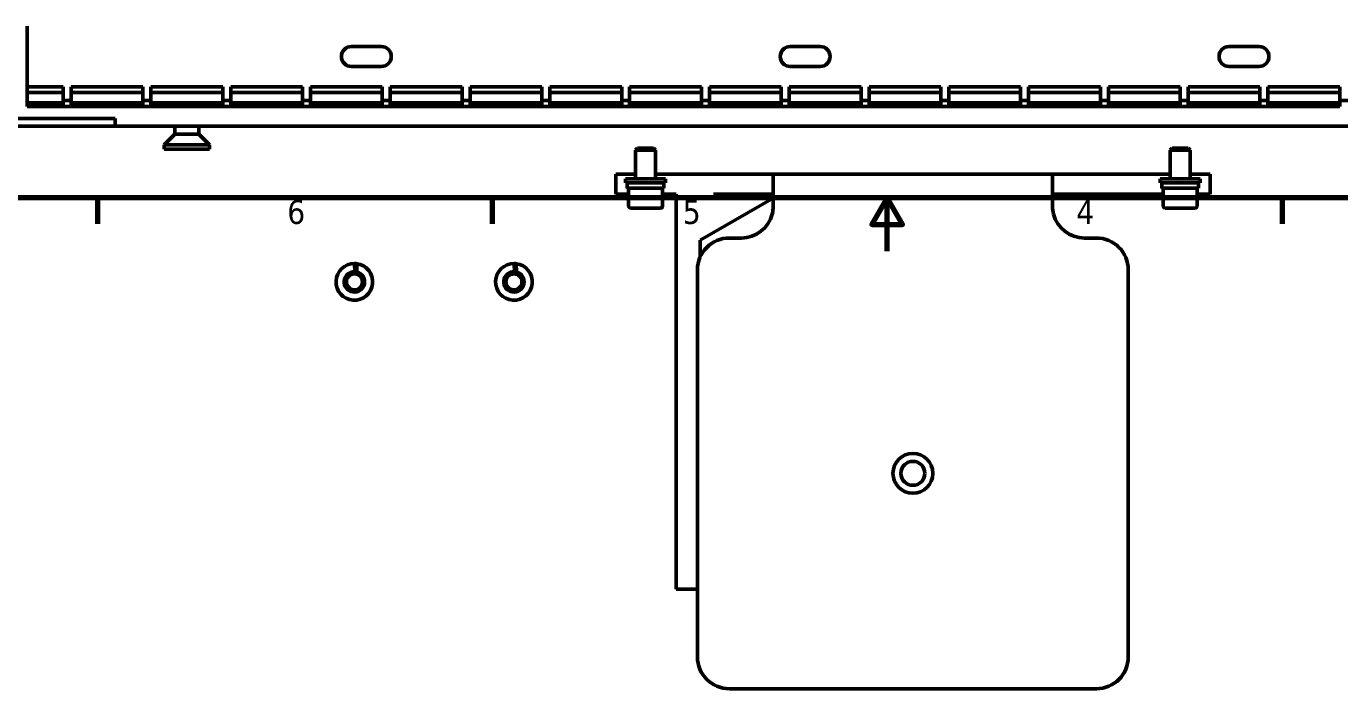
# Model space of a CAD drawing. Header units: millimetres. Extents: x 0 to 792, y -110 to 1285.
# Drawn here: x 180.2 to 509.4, y -109.7 to 56.3 of the extents above; entities that cross this region are included whole.
import ezdxf

# ---------------------------------------------------------------- set-up
doc = ezdxf.new("R2010")
doc.units = ezdxf.units.MM
doc.header["$LTSCALE"] = 1.333333
doc.layers.add('Border (ISO)', color=7, linetype='Continuous', lineweight=70)
doc.layers.add('Visible (ISO)', color=7, linetype='Continuous', lineweight=50)
doc.styles.add('Note Text (JIS)', font='tahoma.ttf')

# ---------------------------------------------------------------- blocks, each defined once
blk = doc.blocks.new('Borders Default Border')
at = {"layer": 'Border (ISO)'}
for p, q in [((148.5, 10), (148.5, 5.1)), ((222.75, 10), (222.75, 5.1)), ((371.25, 10), (371.25, 5.1))]:
    blk.add_line(p, q, dxfattribs=at)
at = {"layer": 'Border (ISO)', "flags": 128}
for points in [[(10, 10), (10, 410), (584, 410), (584, 10), (10, 10)], [(297, 0), (297, 10), (294.11, 5), (299.89, 5), (297, 10)]]:
    blk.add_lwpolyline(points, dxfattribs=at)
at = {"layer": 'Border (ISO)', "char_height": 4.5, "attachment_point": 7, "style": 'Note Text (JIS)'}
for s, insert in [('6', (184.19, 5.01)), ('5', (258.56, 5.01)), ('4', (332.56, 5.1))]:
    blk.add_mtext(s, dxfattribs=dict(at, insert=insert))

msp = doc.modelspace()

# ---------------------------------------------------------------- linework, layer by layer
at = {"layer": 'Visible (ISO)'}
for p, q in [((180.43, 56.34), (180.43, 41.17)), ((261.68, 51.26), (269.18, 51.26)), ((371.68, 51.26), (379.18, 51.26)), ((481.68, 51.26), (489.18, 51.26)), ((269.18, 46.26), (261.68, 46.26)), ((379.18, 46.26), (371.68, 46.26)), ((489.18, 46.26), (481.68, 46.26)), ((180.43, 40.67), (180.43, 41.17)), ((189.43, 41.17), (180.43, 41.17)), ((180.43, 39.76), (180.43, 40.67)), ((180.43, 37.47), (180.43, 39.76)), ((189.43, 39.76), (180.43, 39.76)), ((189.43, 41.17), (189.43, 40.67)), ((189.43, 39.76), (189.43, 40.67)), ((189.43, 37.47), (189.43, 39.76)), ((191.43, 40.67), (191.43, 41.17)), ((209.43, 41.17), (191.43, 41.17)), ((191.43, 40.67), (191.43, 39.76)), ((191.43, 39.76), (191.43, 37.47)), ((209.43, 39.76), (191.43, 39.76)), ((209.43, 41.17), (209.43, 40.67)), ((209.43, 39.76), (209.43, 40.67)), ((209.43, 37.47), (209.43, 39.76)), ((211.43, 40.67), (211.43, 41.17)), ((229.43, 41.17), (211.43, 41.17)), ((211.43, 40.67), (211.43, 39.76)), ((211.43, 39.76), (211.43, 37.47)), ((229.43, 39.76), (211.43, 39.76)), ((229.43, 41.17), (229.43, 40.67)), ((229.43, 39.76), (229.43, 40.67)), ((229.43, 37.47), (229.43, 39.76)), ((231.43, 40.67), (231.43, 41.17)), ((249.43, 41.17), (231.43, 41.17)), ((231.43, 40.67), (231.43, 39.76)), ((231.43, 39.76), (231.43, 37.47)), ((249.43, 39.76), (231.43, 39.76)), ((249.43, 41.17), (249.43, 40.67)), ((249.43, 39.76), (249.43, 40.67)), ((249.43, 37.47), (249.43, 39.76)), ((251.43, 40.67), (251.43, 41.17)), ((269.43, 41.17), (251.43, 41.17)), ((251.43, 40.67), (251.43, 39.76)), ((251.43, 39.76), (251.43, 37.47)), ((269.43, 39.76), (251.43, 39.76)), ((269.43, 41.17), (269.43, 40.67)), ((269.43, 39.76), (269.43, 40.67)), ((269.43, 37.47), (269.43, 39.76)), ((271.43, 40.67), (271.43, 41.17)), ((289.43, 41.17), (271.43, 41.17)), ((271.43, 40.67), (271.43, 39.76)), ((271.43, 39.76), (271.43, 37.47)), ((289.43, 39.76), (271.43, 39.76)), ((289.43, 41.17), (289.43, 40.67)), ((289.43, 39.76), (289.43, 40.67)), ((289.43, 37.47), (289.43, 39.76)), ((291.43, 40.67), (291.43, 41.17)), ((309.43, 41.17), (291.43, 41.17)), ((291.43, 40.67), (291.43, 39.76)), ((291.43, 39.76), (291.43, 37.47)), ((309.43, 39.76), (291.43, 39.76)), ((309.43, 41.17), (309.43, 40.67)), ((309.43, 39.76), (309.43, 40.67)), ((309.43, 37.47), (309.43, 39.76)), ((311.43, 40.67), (311.43, 41.17)), ((329.43, 41.17), (311.43, 41.17)), ((311.43, 40.67), (311.43, 39.76)), ((311.43, 39.76), (311.43, 37.47)), ((329.43, 39.76), (311.43, 39.76)), ((329.43, 41.17), (329.43, 40.67)), ((329.43, 39.76), (329.43, 40.67)), ((329.43, 37.47), (329.43, 39.76)), ((331.43, 40.67), (331.43, 41.17)), ((349.43, 41.17), (331.43, 41.17)), ((331.43, 40.67), (331.43, 39.76)), ((331.43, 39.76), (331.43, 37.47)), ((349.43, 39.76), (331.43, 39.76)), ((349.43, 41.17), (349.43, 40.67)), ((349.43, 39.76), (349.43, 40.67)), ((349.43, 37.47), (349.43, 39.76)), ((351.43, 40.67), (351.43, 41.17)), ((369.43, 41.17), (351.43, 41.17)), ((351.43, 40.67), (351.43, 39.76)), ((351.43, 39.76), (351.43, 37.47)), ((369.43, 39.76), (351.43, 39.76)), ((369.43, 41.17), (369.43, 40.67)), ((369.43, 39.76), (369.43, 40.67)), ((369.43, 37.47), (369.43, 39.76)), ((371.43, 40.67), (371.43, 41.17)), ((389.43, 41.17), (371.43, 41.17)), ((371.43, 40.67), (371.43, 39.76)), ((371.43, 39.76), (371.43, 37.47)), ((389.43, 39.76), (371.43, 39.76)), ((389.43, 41.17), (389.43, 40.67)), ((389.43, 39.76), (389.43, 40.67)), ((389.43, 37.47), (389.43, 39.76)), ((391.43, 40.67), (391.43, 41.17)), ((409.43, 41.17), (391.43, 41.17)), ((391.43, 40.67), (391.43, 39.76)), ((391.43, 39.76), (391.43, 37.47)), ((409.43, 39.76), (391.43, 39.76)), ((409.43, 41.17), (409.43, 40.67)), ((409.43, 39.76), (409.43, 40.67)), ((409.43, 37.47), (409.43, 39.76)), ((411.43, 40.67), (411.43, 41.17)), ((429.43, 41.17), (411.43, 41.17)), ((411.43, 40.67), (411.43, 39.76)), ((411.43, 39.76), (411.43, 37.47)), ((429.43, 39.76), (411.43, 39.76)), ((429.43, 41.17), (429.43, 40.67)), ((429.43, 39.76), (429.43, 40.67)), ((429.43, 37.47), (429.43, 39.76)), ((431.43, 40.67), (431.43, 41.17)), ((449.43, 41.17), (431.43, 41.17)), ((431.43, 40.67), (431.43, 39.76)), ((431.43, 39.76), (431.43, 37.47)), ((449.43, 39.76), (431.43, 39.76)), ((449.43, 41.17), (449.43, 40.67)), ((449.43, 39.76), (449.43, 40.67)), ((449.43, 37.47), (449.43, 39.76)), ((451.43, 40.67), (451.43, 41.17)), ((469.43, 41.17), (451.43, 41.17)), ((451.43, 40.67), (451.43, 39.76)), ((451.43, 39.76), (451.43, 37.47)), ((469.43, 39.76), (451.43, 39.76)), ((469.43, 41.17), (469.43, 40.67)), ((469.43, 39.76), (469.43, 40.67)), ((469.43, 37.47), (469.43, 39.76)), ((471.43, 40.67), (471.43, 41.17)), ((489.43, 41.17), (471.43, 41.17)), ((471.43, 40.67), (471.43, 39.76)), ((471.43, 39.76), (471.43, 37.47)), ((489.43, 39.76), (471.43, 39.76)), ((489.43, 41.17), (489.43, 40.67)), ((489.43, 39.76), (489.43, 40.67)), ((489.43, 37.47), (489.43, 39.76)), ((491.43, 40.67), (491.43, 41.17)), ((509.43, 41.17), (491.43, 41.17)), ((491.43, 40.67), (491.43, 39.76)), ((491.43, 39.76), (491.43, 37.47)), ((509.43, 39.76), (491.43, 39.76)), ((509.43, 41.17), (509.43, 40.67)), ((509.43, 39.76), (509.43, 40.67)), ((509.43, 37.47), (509.43, 39.76)), ((180.43, 37.47), (180.43, 37.17)), ((180.43, 36.41), (180.43, 37.17)), ((189.43, 37.17), (180.43, 37.17)), ((180.43, 36.41), (180.43, 36.26)), ((189.43, 36.26), (180.43, 36.26)), ((189.43, 37.76), (191.43, 37.76)), ((189.43, 37.47), (189.43, 37.17)), ((189.43, 36.41), (189.43, 37.17)), ((189.43, 36.41), (189.43, 36.26)), ((191.43, 36.26), (189.43, 36.26)), ((191.43, 37.17), (191.43, 37.47)), ((191.43, 37.17), (191.43, 36.41)), ((209.43, 37.17), (191.43, 37.17)), ((191.43, 36.26), (191.43, 36.41)), ((209.43, 36.26), (191.43, 36.26)), ((209.43, 37.76), (211.43, 37.76)), ((209.43, 37.47), (209.43, 37.17)), ((209.43, 36.41), (209.43, 37.17)), ((209.43, 36.41), (209.43, 36.26)), ((211.43, 36.26), (209.43, 36.26)), ((211.43, 37.17), (211.43, 37.47)), ((211.43, 37.17), (211.43, 36.41)), ((229.43, 37.17), (211.43, 37.17)), ((211.43, 36.26), (211.43, 36.41)), ((229.43, 36.26), (211.43, 36.26)), ((229.43, 37.76), (231.43, 37.76)), ((229.43, 37.47), (229.43, 37.17)), ((229.43, 36.41), (229.43, 37.17)), ((229.43, 36.41), (229.43, 36.26)), ((231.43, 36.26), (229.43, 36.26)), ((231.43, 37.17), (231.43, 37.47)), ((231.43, 37.17), (231.43, 36.41)), ((249.43, 37.17), (231.43, 37.17)), ((231.43, 36.26), (231.43, 36.41)), ((249.43, 36.26), (231.43, 36.26)), ((249.43, 37.76), (251.43, 37.76)), ((249.43, 37.47), (249.43, 37.17)), ((249.43, 36.41), (249.43, 37.17)), ((249.43, 36.41), (249.43, 36.26)), ((251.43, 36.26), (249.43, 36.26)), ((251.43, 37.17), (251.43, 37.47)), ((251.43, 37.17), (251.43, 36.41)), ((269.43, 37.17), (251.43, 37.17)), ((251.43, 36.26), (251.43, 36.41)), ((269.43, 36.26), (251.43, 36.26)), ((269.43, 37.76), (271.43, 37.76)), ((269.43, 37.47), (269.43, 37.17)), ((269.43, 36.41), (269.43, 37.17)), ((269.43, 36.41), (269.43, 36.26)), ((271.43, 36.26), (269.43, 36.26)), ((271.43, 37.17), (271.43, 37.47)), ((271.43, 37.17), (271.43, 36.41)), ((289.43, 37.17), (271.43, 37.17)), ((271.43, 36.26), (271.43, 36.41)), ((289.43, 36.26), (271.43, 36.26)), ((289.43, 37.76), (291.43, 37.76)), ((289.43, 37.47), (289.43, 37.17)), ((289.43, 36.41), (289.43, 37.17)), ((289.43, 36.41), (289.43, 36.26)), ((291.43, 36.26), (289.43, 36.26)), ((291.43, 37.17), (291.43, 37.47)), ((291.43, 37.17), (291.43, 36.41)), ((309.43, 37.17), (291.43, 37.17)), ((291.43, 36.26), (291.43, 36.41)), ((309.43, 36.26), (291.43, 36.26)), ((309.43, 37.76), (311.43, 37.76)), ((309.43, 37.47), (309.43, 37.17)), ((309.43, 36.41), (309.43, 37.17)), ((309.43, 36.41), (309.43, 36.26)), ((311.43, 36.26), (309.43, 36.26)), ((311.43, 37.17), (311.43, 37.47)), ((311.43, 37.17), (311.43, 36.41)), ((329.43, 37.17), (311.43, 37.17)), ((311.43, 36.26), (311.43, 36.41)), ((329.43, 36.26), (311.43, 36.26)), ((329.43, 37.76), (331.43, 37.76)), ((329.43, 37.47), (329.43, 37.17)), ((329.43, 36.41), (329.43, 37.17)), ((329.43, 36.41), (329.43, 36.26)), ((331.43, 36.26), (329.43, 36.26)), ((331.43, 37.17), (331.43, 37.47)), ((331.43, 37.17), (331.43, 36.41)), ((349.43, 37.17), (331.43, 37.17)), ((331.43, 36.26), (331.43, 36.41)), ((349.43, 36.26), (331.43, 36.26)), ((349.43, 37.76), (351.43, 37.76)), ((349.43, 37.47), (349.43, 37.17)), ((349.43, 36.41), (349.43, 37.17)), ((349.43, 36.41), (349.43, 36.26)), ((351.43, 36.26), (349.43, 36.26)), ((351.43, 37.17), (351.43, 37.47)), ((351.43, 37.17), (351.43, 36.41)), ((369.43, 37.17), (351.43, 37.17)), ((351.43, 36.26), (351.43, 36.41)), ((369.43, 36.26), (351.43, 36.26)), ((369.43, 37.76), (371.43, 37.76)), ((369.43, 37.47), (369.43, 37.17)), ((369.43, 36.41), (369.43, 37.17)), ((369.43, 36.41), (369.43, 36.26)), ((371.43, 36.26), (369.43, 36.26)), ((371.43, 37.17), (371.43, 37.47)), ((371.43, 37.17), (371.43, 36.41)), ((389.43, 37.17), (371.43, 37.17)), ((371.43, 36.26), (371.43, 36.41)), ((389.43, 36.26), (371.43, 36.26)), ((389.43, 37.76), (391.43, 37.76)), ((389.43, 37.47), (389.43, 37.17)), ((389.43, 36.41), (389.43, 37.17)), ((389.43, 36.41), (389.43, 36.26)), ((391.43, 36.26), (389.43, 36.26)), ((391.43, 37.17), (391.43, 37.47)), ((391.43, 37.17), (391.43, 36.41)), ((409.43, 37.17), (391.43, 37.17)), ((391.43, 36.26), (391.43, 36.41)), ((409.43, 36.26), (391.43, 36.26)), ((409.43, 37.76), (411.43, 37.76)), ((409.43, 37.47), (409.43, 37.17)), ((409.43, 36.41), (409.43, 37.17)), ((409.43, 36.41), (409.43, 36.26)), ((411.43, 36.26), (409.43, 36.26)), ((411.43, 37.17), (411.43, 37.47)), ((411.43, 37.17), (411.43, 36.41)), ((429.43, 37.17), (411.43, 37.17)), ((411.43, 36.26), (411.43, 36.41)), ((429.43, 36.26), (411.43, 36.26)), ((429.43, 37.76), (431.43, 37.76)), ((429.43, 37.47), (429.43, 37.17)), ((429.43, 36.41), (429.43, 37.17)), ((429.43, 36.41), (429.43, 36.26)), ((431.43, 36.26), (429.43, 36.26)), ((431.43, 37.17), (431.43, 37.47)), ((431.43, 37.17), (431.43, 36.41)), ((449.43, 37.17), (431.43, 37.17)), ((431.43, 36.26), (431.43, 36.41)), ((449.43, 36.26), (431.43, 36.26)), ((449.43, 37.76), (451.43, 37.76)), ((449.43, 37.47), (449.43, 37.17)), ((449.43, 36.41), (449.43, 37.17)), ((449.43, 36.41), (449.43, 36.26)), ((451.43, 36.26), (449.43, 36.26)), ((451.43, 37.17), (451.43, 37.47)), ((451.43, 37.17), (451.43, 36.41)), ((469.43, 37.17), (451.43, 37.17)), ((451.43, 36.26), (451.43, 36.41)), ((469.43, 36.26), (451.43, 36.26)), ((469.43, 37.76), (471.43, 37.76)), ((469.43, 37.47), (469.43, 37.17)), ((469.43, 36.41), (469.43, 37.17)), ((469.43, 36.41), (469.43, 36.26)), ((471.43, 36.26), (469.43, 36.26)), ((471.43, 37.17), (471.43, 37.47)), ((471.43, 37.17), (471.43, 36.41)), ((489.43, 37.17), (471.43, 37.17)), ((471.43, 36.26), (471.43, 36.41)), ((489.43, 36.26), (471.43, 36.26)), ((489.43, 37.76), (491.43, 37.76)), ((489.43, 37.47), (489.43, 37.17)), ((489.43, 36.41), (489.43, 37.17)), ((489.43, 36.41), (489.43, 36.26)), ((491.43, 36.26), (489.43, 36.26)), ((491.43, 37.17), (491.43, 37.47)), ((491.43, 37.17), (491.43, 36.41)), ((509.43, 37.17), (491.43, 37.17)), ((491.43, 36.26), (491.43, 36.41)), ((509.43, 36.26), (491.43, 36.26)), ((509.43, 37.76), (511.43, 37.76)), ((509.43, 37.47), (509.43, 37.17)), ((509.43, 36.41), (509.43, 37.17)), ((509.43, 36.41), (509.43, 36.26)), ((192.43, 33.26), (139.43, 33.26)), ((192.43, 33.26), (202.43, 33.26)), ((202.43, 31.26), (202.43, 33.26)), ((137.43, 31.26), (192.43, 31.26)), ((202.43, 31.26), (192.43, 31.26)), ((202.43, 31.26), (602.43, 31.26)), ((217.43, 29.26), (217.43, 31.26)), ((223.43, 29.26), (223.43, 31.26)), ((217.43, 29.26), (214.76, 26.59)), ((226.1, 26.59), (214.76, 26.59)), ((214.76, 25.54), (214.76, 26.59)), ((223.43, 29.26), (217.43, 29.26)), ((223.43, 29.26), (226.1, 26.59)), ((226.1, 25.54), (226.1, 26.59)), ((226.1, 25.54), (214.76, 25.54)), ((333.42, 25.76), (332.93, 25.27)), ((337.93, 25.27), (332.93, 25.27)), ((332.93, 18.06), (332.93, 25.27)), ((333.42, 25.76), (337.44, 25.76)), ((337.44, 25.76), (337.93, 25.27)), ((337.93, 18.06), (337.93, 25.27)), ((467.42, 25.76), (466.93, 25.27)), ((471.93, 25.27), (466.93, 25.27)), ((466.93, 18.06), (466.93, 25.27)), ((467.42, 25.76), (471.44, 25.76)), ((471.44, 25.76), (471.93, 25.27)), ((471.93, 18.06), (471.93, 25.27)), ((327.93, 19.26), (332.93, 19.26)), ((327.93, 19.26), (327.93, 14.26)), ((340.43, 18.06), (330.43, 18.06)), ((330.43, 18.06), (330.43, 17.06)), ((340.43, 17.06), (330.43, 17.06)), ((330.83, 16.49), (330.83, 17.06)), ((337.93, 19.26), (352.43, 19.26)), ((340.03, 15.76), (340.03, 17.06)), ((340.43, 18.06), (340.43, 17.06)), ((367.43, 19.26), (352.43, 19.26)), ((367.43, 19.26), (437.43, 19.26)), ((367.43, 11.26), (367.43, 19.26)), ((452.43, 19.26), (437.43, 19.26)), ((437.43, 19.26), (437.43, 11.26)), ((452.43, 19.26), (466.93, 19.26)), ((474.43, 18.06), (464.43, 18.06)), ((464.43, 18.06), (464.43, 17.06)), ((474.43, 17.06), (464.43, 17.06)), ((464.83, 16.49), (464.83, 17.06)), ((471.93, 19.26), (476.93, 19.26)), ((474.03, 15.76), (474.03, 17.06)), ((474.43, 18.06), (474.43, 17.06)), ((476.93, 14.26), (476.93, 19.26)), ((331.18, 14.26), (327.93, 14.26)), ((330.71, 14.16), (330.71, 14.26)), ((331.18, 14.16), (330.71, 14.16)), ((330.84, 15.76), (330.84, 15.76)), ((330.84, 15.76), (340.03, 15.76)), ((331.18, 11.26), (331.18, 15.76)), ((339.68, 11.26), (339.68, 15.76)), ((343.13, 14.26), (339.68, 14.26)), ((340.14, 14.16), (339.68, 14.16)), ((340.14, 14.16), (340.14, 14.26)), ((343.13, 14.26), (343.13, -76.74)), ((349.13, 2.71), (367.43, 13.28)), ((352.43, 14.26), (367.43, 14.26)), ((437.43, 14.26), (452.43, 14.26)), ((465.18, 14.26), (452.43, 14.26)), ((464.71, 14.16), (464.71, 14.26)), ((465.18, 14.16), (464.71, 14.16)), ((464.84, 15.76), (464.84, 15.76)), ((464.84, 15.76), (474.03, 15.76)), ((465.18, 11.26), (465.18, 15.76)), ((473.68, 11.26), (473.68, 15.76)), ((476.93, 14.26), (473.68, 14.26)), ((474.14, 14.16), (473.68, 14.16)), ((474.14, 14.16), (474.14, 14.26)), ((339.18, 10.76), (331.68, 10.76)), ((473.18, 10.76), (465.68, 10.76)), ((349.13, 2.71), (349.13, -1.47)), ((359.43, 3.26), (356.43, 3.26)), ((448.43, 3.26), (445.43, 3.26)), ((262.56, -5.19), (262.49, -3.14)), ((262.6, -5.15), (262.53, -3.14)), ((263.01, -3.18), (263.08, -5.28)), ((302.56, -5.19), (302.49, -3.14)), ((302.6, -5.15), (302.53, -3.14)), ((303.01, -3.18), (303.08, -5.28)), ((348.43, -4.74), (348.43, -101.74)), ((456.43, -101.74), (456.43, -4.74)), ((343.13, -84.74), (343.13, -76.74)), ((343.13, -84.74), (348.43, -84.74)), ((448.43, -109.74), (356.43, -109.74))]:
    msp.add_line(p, q, dxfattribs=at)
for centre, radius in [((262.43, -7.74), 2.5), ((262.43, -7.74), 2.01), ((302.43, -7.74), 2.5), ((302.43, -7.74), 2.01), ((402.43, -55.74), 5), ((402.43, -55.74), 3)]:
    msp.add_circle(centre, radius, dxfattribs=at)
for centre, radius, start, end in [((261.68, 48.76), 2.5, 90, 270), ((269.18, 48.76), 2.5, 270, 90), ((371.68, 48.76), 2.5, 90, 270), ((379.18, 48.76), 2.5, 270, 90), ((481.68, 48.76), 2.5, 90, 270), ((489.18, 48.76), 2.5, 270, 90), ((331.68, 11.26), 0.5, 180, 270), ((339.18, 11.26), 0.5, 270, 0), ((465.68, 11.26), 0.5, 180, 270), ((473.18, 11.26), 0.5, 270, 0), ((359.43, 11.26), 8, 270, 345.5225), ((445.43, 11.26), 8, 194.4775, 270), ((356.43, -4.74), 8, 90, 180), ((448.43, -4.74), 8, 0, 90), ((262.43, -7.74), 4.6, 89.296, 82.7809), ((262.43, -7.74), 4.6, 82.7809, 88.7118), ((302.43, -7.74), 4.6, 89.296, 82.7809), ((302.43, -7.74), 4.6, 82.7809, 88.7118), ((262.43, -7.74), 2.55, 87.1569, 75.2428), ((262.43, -7.74), 4.25, 88.4446, 89.0771), ((262.43, -7.74), 2.55, 75.2428, 85.9897), ((302.43, -7.74), 2.55, 87.1569, 75.2428), ((302.43, -7.74), 4.25, 88.4446, 89.0771), ((302.43, -7.74), 2.55, 75.2428, 85.9897), ((356.43, -101.74), 8, 180, 270), ((448.43, -101.74), 8, 270, 0)]:
    msp.add_arc(centre, radius, start, end, dxfattribs=at)
for centre, start_param, end_param in [((335.43, 16.47), 4.711148, 4.768776), ((469.43, 16.47), 4.711148, 4.768776), ((335.43, 15.04), 4.654596, 4.655673), ((469.43, 15.04), 4.654596, 4.655673)]:
    msp.add_ellipse(centre, major_axis=(0.01, -12.64), ratio=0.36397, start_param=start_param, end_param=end_param, dxfattribs=at)
for points in [[(367.17, 9.26), (367.34, 9.93), (367.43, 10.61), (367.43, 11.26)], [(437.43, 11.26), (437.43, 10.61), (437.51, 9.93), (437.68, 9.26)]]:
    msp.add_open_spline(points, degree=3, dxfattribs=at)

# ---------------------------------------------------------------- block references
at = {"xscale": 1.333333333333333, "yscale": 1.333333333333333, "zscale": 1.333333333333333}
msp.add_blockref('Borders Default Border', (0, 0), dxfattribs=at)

doc.saveas('drawing.dxf')
